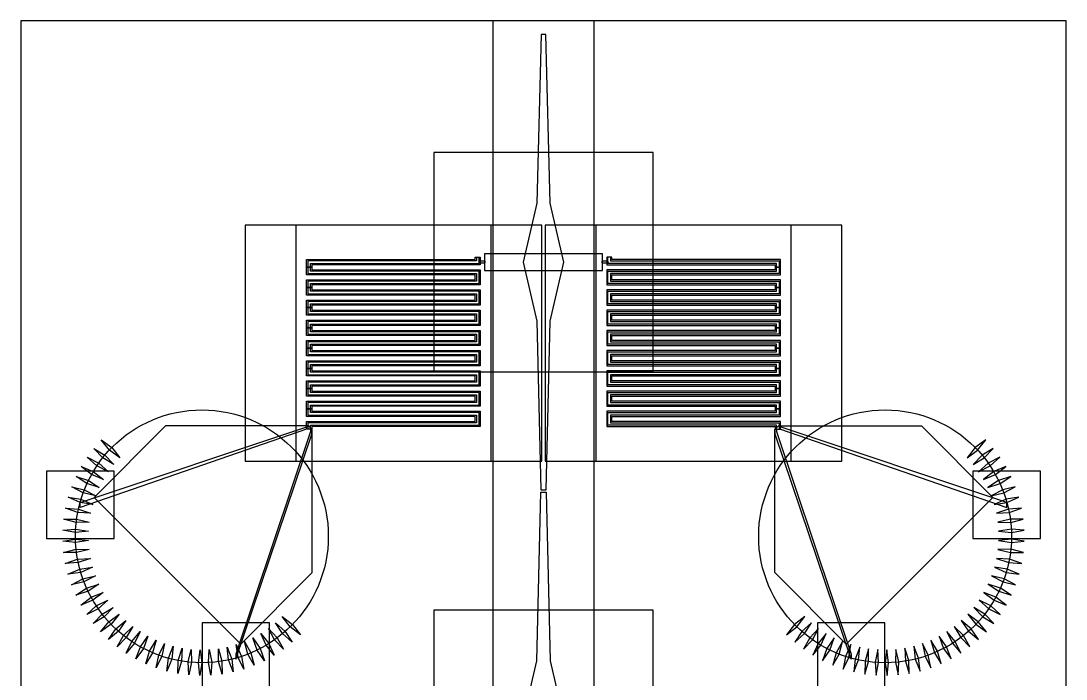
# Model space of a CAD drawing. Extents: x -148 to 112, y -1337 to 1.
# Drawn here: x -31 to 31, y -38.2 to 0.8 of the extents above; entities that cross this region are included whole.
import ezdxf

# ---------------------------------------------------------------- set-up
doc = ezdxf.new("R2010")
doc.units = 0

msp = doc.modelspace()

# ---------------------------------------------------------------- linework, layer by layer
at = {"layer": 'cure'}
for points in [[(-3, -61.1868), (3, -61.1868), (3, 0.8132), (-3, 0.8132)], [(-3.1, -11.3), (-14.7, -11.3), (-14.7, -25.3), (-3.1, -25.3)], [(3.1, -25.3), (14.7, -25.3), (14.7, -11.3), (3.1, -11.3)]]:
    msp.add_lwpolyline(points, close=True, dxfattribs=at)
at = {"layer": 'M1_Field'}
msp.add_lwpolyline([(-31, -61.1868), (31, -61.1868), (31, 0.8132), (-31, 0.8132)], close=True, dxfattribs=at)
at = {"layer": 'M1_LD'}
for centre in [(-20.264, -29.764), (20.264, -29.764)]:
    msp.add_circle(centre, 7.5, dxfattribs=at)
at = {"layer": 'M1_Neg'}
for points in [[(0.15, -27), (0.4, -17), (1.2, -13.5), (0.4, -10), (0.141, 0), (-0.141, 0), (-0.4, -10), (-1.2, -13.5), (-0.4, -17), (-0.15, -27)], [(-3.5, -14), (3.5, -14), (3.5, -13), (-3.5, -13)], [(-3.75, -13.2), (-3.75, -13.65), (-13.75, -13.65), (-13.75, -13.8), (-14.05, -13.8), (-14.05, -13.35), (-4.05, -13.35), (-4.05, -13.2)], [(-3.8375, -13.55), (-3.4625, -13.55), (-3.4625, -13.45), (-3.8375, -13.45)], [(3.4625, -13.55), (3.8375, -13.55), (3.8375, -13.45), (3.4625, -13.45)], [(3.75, -13.2), (3.75, -13.65), (13.75, -13.65), (13.75, -13.8), (14.05, -13.8), (14.05, -13.35), (4.05, -13.35), (4.05, -13.2)], [(-13.75, -13.8), (-13.75, -13.95), (-3.75, -13.95), (-3.75, -14.85), (-13.75, -14.85), (-13.75, -15), (-14.05, -15), (-14.05, -14.55), (-4.05, -14.55), (-4.05, -14.25), (-14.05, -14.25), (-14.05, -13.8)], [(13.75, -13.8), (13.75, -13.95), (3.75, -13.95), (3.75, -14.85), (13.75, -14.85), (13.75, -15), (14.05, -15), (14.05, -14.55), (4.05, -14.55), (4.05, -14.25), (14.05, -14.25), (14.05, -13.8)], [(-13.75, -15), (-13.75, -15.15), (-3.75, -15.15), (-3.75, -16.05), (-13.75, -16.05), (-13.75, -16.2), (-14.05, -16.2), (-14.05, -15.75), (-4.05, -15.75), (-4.05, -15.45), (-14.05, -15.45), (-14.05, -15)], [(13.75, -15), (13.75, -15.15), (3.75, -15.15), (3.75, -16.05), (13.75, -16.05), (13.75, -16.2), (14.05, -16.2), (14.05, -15.75), (4.05, -15.75), (4.05, -15.45), (14.05, -15.45), (14.05, -15)], [(-13.75, -16.2), (-13.75, -16.35), (-3.75, -16.35), (-3.75, -17.25), (-13.75, -17.25), (-13.75, -17.4), (-14.05, -17.4), (-14.05, -16.95), (-4.05, -16.95), (-4.05, -16.65), (-14.05, -16.65), (-14.05, -16.2)], [(13.75, -16.2), (13.75, -16.35), (3.75, -16.35), (3.75, -17.25), (13.75, -17.25), (13.75, -17.4), (14.05, -17.4), (14.05, -16.95), (4.05, -16.95), (4.05, -16.65), (14.05, -16.65), (14.05, -16.2)], [(-13.75, -17.4), (-13.75, -17.55), (-3.75, -17.55), (-3.75, -18.45), (-13.75, -18.45), (-13.75, -18.6), (-14.05, -18.6), (-14.05, -18.15), (-4.05, -18.15), (-4.05, -17.85), (-14.05, -17.85), (-14.05, -17.4)], [(13.75, -17.4), (13.75, -17.55), (3.75, -17.55), (3.75, -18.45), (13.75, -18.45), (13.75, -18.6), (14.05, -18.6), (14.05, -18.15), (4.05, -18.15), (4.05, -17.85), (14.05, -17.85), (14.05, -17.4)], [(-13.75, -18.6), (-13.75, -18.75), (-3.75, -18.75), (-3.75, -19.65), (-13.75, -19.65), (-13.75, -19.8), (-14.05, -19.8), (-14.05, -19.35), (-4.05, -19.35), (-4.05, -19.05), (-14.05, -19.05), (-14.05, -18.6)], [(13.75, -18.6), (13.75, -18.75), (3.75, -18.75), (3.75, -19.65), (13.75, -19.65), (13.75, -19.8), (14.05, -19.8), (14.05, -19.35), (4.05, -19.35), (4.05, -19.05), (14.05, -19.05), (14.05, -18.6)], [(-13.75, -19.8), (-13.75, -19.95), (-3.75, -19.95), (-3.75, -20.85), (-13.75, -20.85), (-13.75, -21), (-14.05, -21), (-14.05, -20.55), (-4.05, -20.55), (-4.05, -20.25), (-14.05, -20.25), (-14.05, -19.8)], [(13.75, -19.8), (13.75, -19.95), (3.75, -19.95), (3.75, -20.85), (13.75, -20.85), (13.75, -21), (14.05, -21), (14.05, -20.55), (4.05, -20.55), (4.05, -20.25), (14.05, -20.25), (14.05, -19.8)], [(-13.75, -21), (-13.75, -21.15), (-3.75, -21.15), (-3.75, -22.05), (-13.75, -22.05), (-13.75, -22.2), (-14.05, -22.2), (-14.05, -21.75), (-4.05, -21.75), (-4.05, -21.45), (-14.05, -21.45), (-14.05, -21)], [(13.75, -21), (13.75, -21.15), (3.75, -21.15), (3.75, -22.05), (13.75, -22.05), (13.75, -22.2), (14.05, -22.2), (14.05, -21.75), (4.05, -21.75), (4.05, -21.45), (14.05, -21.45), (14.05, -21)], [(-13.75, -22.2), (-13.75, -22.35), (-3.75, -22.35), (-3.75, -23.25), (-13.75, -23.25), (-13.75, -23.4), (-14.05, -23.4), (-14.05, -22.95), (-4.05, -22.95), (-4.05, -22.65), (-14.05, -22.65), (-14.05, -22.2)], [(13.75, -22.2), (13.75, -22.35), (3.75, -22.35), (3.75, -23.25), (13.75, -23.25), (13.75, -23.4), (14.05, -23.4), (14.05, -22.95), (4.05, -22.95), (4.05, -22.65), (14.05, -22.65), (14.05, -22.2)], [(-13.9311, -23.2189), (-22.4163, -23.2189), (-26.659, -27.4616), (-17.9616, -36.159), (-13.7189, -31.9163), (-13.7189, -23.4311)], [(13.9311, -23.2189), (22.4163, -23.2189), (26.659, -27.4616), (17.9616, -36.159), (13.7189, -31.9163), (13.7189, -23.4311)], [(-0.4596, -51.15), (-0.4, -47.65), (-0.4, -44.15), (-1.2, -40.65), (-0.4, -37.15), (-0.15, -27.15), (0.15, -27.15), (0.4, -37.15), (1.2, -40.65), (0.4, -44.15), (0.4, -47.65), (0.4596, -51.15)]]:
    msp.add_lwpolyline(points, close=True, dxfattribs=at)
at = {"layer": 'M2_undercutMsk'}
for points in [[(-3, -61.1868), (3, -61.1868), (3, 0.8132), (-3, 0.8132)], [(-6.5, -20), (6.5, -20), (6.5, -7), (-6.5, -7)], [(-0.1, -11.3), (-17.7, -11.3), (-17.7, -25.3), (-0.1, -25.3)], [(0.1, -25.3), (17.7, -25.3), (17.7, -11.3), (0.1, -11.3)], [(-6.5, -47.15), (6.5, -47.15), (6.5, -34.15), (-6.5, -34.15)]]:
    msp.add_lwpolyline(points, close=True, dxfattribs=at)
at = {"layer": 'metal'}
for points in [[(-3.975, -13.2), (-3.975, -13.425), (-13.975, -13.425), (-13.975, -13.8), (-14.05, -13.8), (-14.05, -13.35), (-4.05, -13.35), (-4.05, -13.2)], [(-3.75, -13.2), (-3.75, -13.65), (-13.75, -13.65), (-13.75, -13.8), (-13.825, -13.8), (-13.825, -13.575), (-3.825, -13.575), (-3.825, -13.2)], [(3.75, -13.2), (3.75, -13.65), (13.75, -13.65), (13.75, -13.8), (13.825, -13.8), (13.825, -13.575), (3.825, -13.575), (3.825, -13.2)], [(3.975, -13.2), (3.975, -13.425), (13.975, -13.425), (13.975, -13.8), (14.05, -13.8), (14.05, -13.35), (4.05, -13.35), (4.05, -13.2)], [(-13.975, -13.8), (-13.975, -14.175), (-3.975, -14.175), (-3.975, -14.625), (-13.975, -14.625), (-13.975, -15), (-14.05, -15), (-14.05, -14.55), (-4.05, -14.55), (-4.05, -14.25), (-14.05, -14.25), (-14.05, -13.8)], [(-13.75, -13.8), (-13.75, -13.95), (-3.75, -13.95), (-3.75, -14.85), (-13.75, -14.85), (-13.75, -15), (-13.825, -15), (-13.825, -14.775), (-3.825, -14.775), (-3.825, -14.025), (-13.825, -14.025), (-13.825, -13.8)], [(13.75, -13.8), (13.75, -13.95), (3.75, -13.95), (3.75, -14.85), (13.75, -14.85), (13.75, -15), (13.825, -15), (13.825, -14.775), (3.825, -14.775), (3.825, -14.025), (13.825, -14.025), (13.825, -13.8)], [(13.975, -13.8), (13.975, -14.175), (3.975, -14.175), (3.975, -14.625), (13.975, -14.625), (13.975, -15), (14.05, -15), (14.05, -14.55), (4.05, -14.55), (4.05, -14.25), (14.05, -14.25), (14.05, -13.8)], [(-13.975, -15), (-13.975, -15.375), (-3.975, -15.375), (-3.975, -15.825), (-13.975, -15.825), (-13.975, -16.2), (-14.05, -16.2), (-14.05, -15.75), (-4.05, -15.75), (-4.05, -15.45), (-14.05, -15.45), (-14.05, -15)], [(-13.75, -15), (-13.75, -15.15), (-3.75, -15.15), (-3.75, -16.05), (-13.75, -16.05), (-13.75, -16.2), (-13.825, -16.2), (-13.825, -15.975), (-3.825, -15.975), (-3.825, -15.225), (-13.825, -15.225), (-13.825, -15)], [(13.75, -15), (13.75, -15.15), (3.75, -15.15), (3.75, -16.05), (13.75, -16.05), (13.75, -16.2), (13.825, -16.2), (13.825, -15.975), (3.825, -15.975), (3.825, -15.225), (13.825, -15.225), (13.825, -15)], [(13.975, -15), (13.975, -15.375), (3.975, -15.375), (3.975, -15.825), (13.975, -15.825), (13.975, -16.2), (14.05, -16.2), (14.05, -15.75), (4.05, -15.75), (4.05, -15.45), (14.05, -15.45), (14.05, -15)], [(-13.975, -16.2), (-13.975, -16.575), (-3.975, -16.575), (-3.975, -17.025), (-13.975, -17.025), (-13.975, -17.4), (-14.05, -17.4), (-14.05, -16.95), (-4.05, -16.95), (-4.05, -16.65), (-14.05, -16.65), (-14.05, -16.2)], [(-13.75, -16.2), (-13.75, -16.35), (-3.75, -16.35), (-3.75, -17.25), (-13.75, -17.25), (-13.75, -17.4), (-13.825, -17.4), (-13.825, -17.175), (-3.825, -17.175), (-3.825, -16.425), (-13.825, -16.425), (-13.825, -16.2)], [(13.75, -16.2), (13.75, -16.35), (3.75, -16.35), (3.75, -17.25), (13.75, -17.25), (13.75, -17.4), (13.825, -17.4), (13.825, -17.175), (3.825, -17.175), (3.825, -16.425), (13.825, -16.425), (13.825, -16.2)], [(13.975, -16.2), (13.975, -16.575), (3.975, -16.575), (3.975, -17.025), (13.975, -17.025), (13.975, -17.4), (14.05, -17.4), (14.05, -16.95), (4.05, -16.95), (4.05, -16.65), (14.05, -16.65), (14.05, -16.2)], [(-13.975, -17.4), (-13.975, -17.775), (-3.975, -17.775), (-3.975, -18.225), (-13.975, -18.225), (-13.975, -18.6), (-14.05, -18.6), (-14.05, -18.15), (-4.05, -18.15), (-4.05, -17.85), (-14.05, -17.85), (-14.05, -17.4)], [(-13.75, -17.4), (-13.75, -17.55), (-3.75, -17.55), (-3.75, -18.45), (-13.75, -18.45), (-13.75, -18.6), (-13.825, -18.6), (-13.825, -18.375), (-3.825, -18.375), (-3.825, -17.625), (-13.825, -17.625), (-13.825, -17.4)], [(13.75, -17.4), (13.75, -17.55), (3.75, -17.55), (3.75, -18.45), (13.75, -18.45), (13.75, -18.6), (13.825, -18.6), (13.825, -18.375), (3.825, -18.375), (3.825, -17.625), (13.825, -17.625), (13.825, -17.4)], [(13.975, -17.4), (13.975, -17.775), (3.975, -17.775), (3.975, -18.225), (13.975, -18.225), (13.975, -18.6), (14.05, -18.6), (14.05, -18.15), (4.05, -18.15), (4.05, -17.85), (14.05, -17.85), (14.05, -17.4)], [(-13.975, -18.6), (-13.975, -18.975), (-3.975, -18.975), (-3.975, -19.425), (-13.975, -19.425), (-13.975, -19.8), (-14.05, -19.8), (-14.05, -19.35), (-4.05, -19.35), (-4.05, -19.05), (-14.05, -19.05), (-14.05, -18.6)], [(-13.75, -18.6), (-13.75, -18.75), (-3.75, -18.75), (-3.75, -19.65), (-13.75, -19.65), (-13.75, -19.8), (-13.825, -19.8), (-13.825, -19.575), (-3.825, -19.575), (-3.825, -18.825), (-13.825, -18.825), (-13.825, -18.6)], [(13.75, -18.6), (13.75, -18.75), (3.75, -18.75), (3.75, -19.65), (13.75, -19.65), (13.75, -19.8), (13.825, -19.8), (13.825, -19.575), (3.825, -19.575), (3.825, -18.825), (13.825, -18.825), (13.825, -18.6)], [(13.975, -18.6), (13.975, -18.975), (3.975, -18.975), (3.975, -19.425), (13.975, -19.425), (13.975, -19.8), (14.05, -19.8), (14.05, -19.35), (4.05, -19.35), (4.05, -19.05), (14.05, -19.05), (14.05, -18.6)], [(-13.975, -19.8), (-13.975, -20.175), (-3.975, -20.175), (-3.975, -20.625), (-13.975, -20.625), (-13.975, -21), (-14.05, -21), (-14.05, -20.55), (-4.05, -20.55), (-4.05, -20.25), (-14.05, -20.25), (-14.05, -19.8)], [(-13.75, -19.8), (-13.75, -19.95), (-3.75, -19.95), (-3.75, -20.85), (-13.75, -20.85), (-13.75, -21), (-13.825, -21), (-13.825, -20.775), (-3.825, -20.775), (-3.825, -20.025), (-13.825, -20.025), (-13.825, -19.8)], [(13.75, -19.8), (13.75, -19.95), (3.75, -19.95), (3.75, -20.85), (13.75, -20.85), (13.75, -21), (13.825, -21), (13.825, -20.775), (3.825, -20.775), (3.825, -20.025), (13.825, -20.025), (13.825, -19.8)], [(13.975, -19.8), (13.975, -20.175), (3.975, -20.175), (3.975, -20.625), (13.975, -20.625), (13.975, -21), (14.05, -21), (14.05, -20.55), (4.05, -20.55), (4.05, -20.25), (14.05, -20.25), (14.05, -19.8)], [(-13.975, -21), (-13.975, -21.375), (-3.975, -21.375), (-3.975, -21.825), (-13.975, -21.825), (-13.975, -22.2), (-14.05, -22.2), (-14.05, -21.75), (-4.05, -21.75), (-4.05, -21.45), (-14.05, -21.45), (-14.05, -21)], [(-13.75, -21), (-13.75, -21.15), (-3.75, -21.15), (-3.75, -22.05), (-13.75, -22.05), (-13.75, -22.2), (-13.825, -22.2), (-13.825, -21.975), (-3.825, -21.975), (-3.825, -21.225), (-13.825, -21.225), (-13.825, -21)], [(13.75, -21), (13.75, -21.15), (3.75, -21.15), (3.75, -22.05), (13.75, -22.05), (13.75, -22.2), (13.825, -22.2), (13.825, -21.975), (3.825, -21.975), (3.825, -21.225), (13.825, -21.225), (13.825, -21)], [(13.975, -21), (13.975, -21.375), (3.975, -21.375), (3.975, -21.825), (13.975, -21.825), (13.975, -22.2), (14.05, -22.2), (14.05, -21.75), (4.05, -21.75), (4.05, -21.45), (14.05, -21.45), (14.05, -21)], [(-13.975, -22.2), (-13.975, -22.575), (-3.975, -22.575), (-3.975, -23.025), (-13.975, -23.025), (-13.975, -23.4), (-14.05, -23.4), (-14.05, -22.95), (-4.05, -22.95), (-4.05, -22.65), (-14.05, -22.65), (-14.05, -22.2)], [(-13.75, -22.2), (-13.75, -22.35), (-3.75, -22.35), (-3.75, -23.25), (-13.75, -23.25), (-13.75, -23.4), (-13.825, -23.4), (-13.825, -23.175), (-3.825, -23.175), (-3.825, -22.425), (-13.825, -22.425), (-13.825, -22.2)], [(13.75, -22.2), (13.75, -22.35), (3.75, -22.35), (3.75, -23.25), (13.75, -23.25), (13.75, -23.4), (13.825, -23.4), (13.825, -23.175), (3.825, -23.175), (3.825, -22.425), (13.825, -22.425), (13.825, -22.2)], [(13.975, -22.2), (13.975, -22.575), (3.975, -22.575), (3.975, -23.025), (13.975, -23.025), (13.975, -23.4), (14.05, -23.4), (14.05, -22.95), (4.05, -22.95), (4.05, -22.65), (14.05, -22.65), (14.05, -22.2)]]:
    msp.add_lwpolyline(points, close=True, dxfattribs=at)
at = {"layer": 'trash'}
for points in [[(-13.975, -23.25), (-13.975, -23.4), (-14.05, -23.4), (-27.475, -28.05), (-27.475, -27.75)], [(-13.75, -23.7), (-13.75, -23.4), (-13.825, -23.4), (-13.825, -23.55), (-18.25, -36.75), (-18.25, -37.05)], [(13.75, -23.7), (13.75, -23.4), (13.825, -23.4), (13.825, -23.55), (18.25, -36.75), (18.25, -37.05)], [(13.975, -23.25), (13.975, -23.4), (14.05, -23.4), (27.475, -28.05), (27.475, -27.75)], [(-25.6114, -24.5042), (-25.132, -25.1018), (-25.7497, -24.6486), (-26.2291, -24.051)], [(25.6114, -24.5042), (25.132, -25.1018), (25.7497, -24.6486), (26.2291, -24.051)], [(-26.0146, -24.9483), (-25.489, -25.5057), (-26.1409, -25.1034), (-26.6666, -24.546)], [(26.0146, -24.9483), (25.489, -25.5057), (26.1409, -25.1034), (26.6666, -24.546)], [(-26.381, -25.4233), (-25.8125, -25.9369), (-26.4946, -25.5879), (-27.0631, -25.0743)], [(26.381, -25.4233), (25.8125, -25.9369), (26.4946, -25.5879), (27.0631, -25.0743)], [(-25.475, -25.9), (-29.475, -25.9), (-29.475, -29.9), (-25.475, -29.9)], [(-25.475, -25.9), (-29.475, -25.9), (-29.475, -29.9), (-25.475, -29.9)], [(-26.7084, -25.926), (-26.1006, -26.3925), (-26.8084, -26.0992), (-27.4161, -25.6327)], [(25.475, -29.9), (29.475, -29.9), (29.475, -25.9), (25.475, -25.9)], [(25.475, -29.9), (29.475, -29.9), (29.475, -25.9), (25.475, -25.9)], [(26.7084, -25.926), (26.1006, -26.3925), (26.8084, -26.0992), (27.4161, -25.6327)], [(-26.9945, -26.4533), (-26.3514, -26.8698), (-27.0803, -26.6339), (-27.7234, -26.2175)], [(26.9945, -26.4533), (26.3514, -26.8698), (27.0803, -26.6339), (27.7234, -26.2175)], [(-27.2375, -27.0018), (-26.5632, -27.3655), (-27.3087, -27.1887), (-27.9829, -26.8249)], [(27.2375, -27.0018), (26.5632, -27.3655), (27.3087, -27.1887), (27.9829, -26.8249)], [(-27.4359, -27.5679), (-26.7347, -27.8766), (-27.4919, -27.7599), (-28.1931, -27.4512)], [(27.4359, -27.5679), (26.7347, -27.8766), (27.4919, -27.7599), (28.1931, -27.4512)], [(-27.5885, -28.148), (-26.8649, -28.3997), (-27.629, -28.3439), (-28.3526, -28.0922)], [(27.5885, -28.148), (26.8649, -28.3997), (27.629, -28.3439), (28.3526, -28.0922)], [(-27.6942, -28.7386), (-26.9528, -28.9316), (-27.7189, -28.937), (-28.4603, -28.744)], [(27.6942, -28.7386), (26.9528, -28.9316), (27.7189, -28.937), (28.4603, -28.744)], [(-27.7524, -29.3356), (-26.9979, -29.4688), (-27.7611, -29.5354), (-28.5156, -29.4023)], [(27.7524, -29.3356), (26.9979, -29.4688), (27.7611, -29.5354), (28.5156, -29.4023)], [(-27.7627, -29.9354), (-27, -30.0079), (-27.7554, -30.1353), (-28.5181, -30.0628)], [(27.7627, -29.9354), (27, -30.0079), (27.7554, -30.1353), (28.5181, -30.0628)], [(-27.725, -30.5341), (-26.9589, -30.5454), (-27.7018, -30.7328), (-28.4678, -30.7215)], [(27.725, -30.5341), (26.9589, -30.5454), (27.7018, -30.7328), (28.4678, -30.7215)], [(-27.6396, -31.1279), (-26.8751, -31.0779), (-27.6006, -31.3241), (-28.3651, -31.3741)], [(-27.507, -31.713), (-26.7489, -31.6021), (-27.4524, -31.9054), (-28.2105, -32.0163)], [(27.507, -31.713), (26.7489, -31.6021), (27.4524, -31.9054), (28.2105, -32.0163)], [(27.6396, -31.1279), (26.8751, -31.0779), (27.6006, -31.3241), (28.3651, -31.3741)], [(-27.3281, -32.2856), (-26.5813, -32.1144), (-27.2583, -32.473), (-28.0051, -32.6442)], [(27.3281, -32.2856), (26.5813, -32.1144), (27.2583, -32.473), (28.0051, -32.6442)], [(-27.104, -32.842), (-26.3733, -32.6117), (-27.0195, -33.0233), (-27.7502, -33.2536)], [(27.104, -32.842), (26.3733, -32.6117), (27.0195, -33.0233), (27.7502, -33.2536)], [(-26.8361, -33.3788), (-26.1261, -33.0909), (-26.7374, -33.5527), (-27.4473, -33.8407)], [(26.8361, -33.3788), (26.1261, -33.0909), (26.7374, -33.5527), (27.4473, -33.8407)], [(-26.5262, -33.8924), (-25.8415, -33.5487), (-26.4139, -34.0579), (-27.0986, -34.4017)], [(-26.1762, -34.3797), (-25.5212, -33.9823), (-26.0511, -34.5357), (-26.7061, -34.933)], [(26.1762, -34.3797), (25.5212, -33.9823), (26.0511, -34.5357), (26.7061, -34.933)], [(26.5262, -33.8924), (25.8415, -33.5487), (26.4139, -34.0579), (27.0986, -34.4017)], [(-25.7885, -34.8374), (-25.1673, -34.389), (-25.6512, -34.9829), (-26.2724, -35.4313)], [(-15.0314, -35.138), (-15.4978, -34.5302), (-14.8899, -34.9966), (-14.4236, -35.6044)], [(15.0314, -35.138), (15.4978, -34.5302), (14.8899, -34.9966), (14.4236, -35.6044)], [(25.7885, -34.8374), (25.1673, -34.389), (25.6512, -34.9829), (26.2724, -35.4313)], [(-25.3654, -35.2627), (-24.782, -34.766), (-25.2169, -35.3967), (-25.8003, -35.8934)], [(-24.9096, -35.6528), (-24.3678, -35.1111), (-24.751, -35.7745), (-25.2927, -36.3162)], [(-16.25, -34.9), (-20.25, -34.9), (-20.25, -38.9), (-16.25, -38.9)], [(-16.25, -34.9), (-20.25, -34.9), (-20.25, -38.9), (-16.25, -38.9)], [(-15.9544, -35.903), (-16.318, -35.2286), (-15.7922, -35.7859), (-15.4286, -36.4602)], [(-15.4776, -35.5389), (-15.8939, -34.8958), (-15.3253, -35.4093), (-14.909, -36.0524)], [(15.4776, -35.5389), (15.8939, -34.8958), (15.3253, -35.4093), (14.909, -36.0524)], [(15.9544, -35.903), (16.318, -35.2286), (15.7922, -35.7859), (15.4286, -36.4602)], [(16.25, -38.9), (20.25, -38.9), (20.25, -34.9), (16.25, -34.9)], [(16.25, -38.9), (20.25, -38.9), (20.25, -34.9), (16.25, -34.9)], [(24.9096, -35.6528), (24.3678, -35.1111), (24.751, -35.7745), (25.2927, -36.3162)], [(25.3654, -35.2627), (24.782, -34.766), (25.2169, -35.3967), (25.8003, -35.8934)], [(-24.4242, -36.0052), (-23.9274, -35.4219), (-24.2563, -36.1139), (-24.753, -36.6971)], [(-23.9121, -36.3177), (-23.4635, -35.6966), (-23.7361, -36.4126), (-24.1846, -37.0337)], [(-23.3767, -36.5883), (-22.9792, -35.9333), (-23.1936, -36.6688), (-23.5911, -37.3238)], [(-16.9875, -36.5112), (-17.239, -35.7875), (-16.8088, -36.4214), (-16.5572, -37.1451)], [(-16.4588, -36.2277), (-16.7673, -35.5265), (-16.2878, -36.124), (-15.9792, -36.8252)], [(16.4588, -36.2277), (16.7673, -35.5265), (16.2878, -36.124), (15.9792, -36.8252)], [(16.9875, -36.5112), (17.239, -35.7875), (16.8088, -36.4214), (16.5572, -37.1451)], [(23.3767, -36.5883), (22.9792, -35.9333), (23.1936, -36.6688), (23.5911, -37.3238)], [(23.9121, -36.3177), (23.4635, -35.6966), (23.7361, -36.4126), (24.1846, -37.0337)], [(24.4242, -36.0052), (23.9274, -35.4219), (24.2563, -36.1139), (24.753, -36.6971)], [(-22.8214, -36.8152), (-22.4775, -36.1306), (-22.6325, -36.8809), (-22.9763, -37.5655)], [(-22.2497, -36.997), (-21.9616, -36.2871), (-22.0561, -37.0474), (-22.3442, -37.7573)], [(-21.6653, -37.1326), (-21.4349, -36.4019), (-21.4684, -37.1673), (-21.6988, -37.898)], [(-21.072, -37.221), (-20.9007, -36.4742), (-20.8729, -37.2399), (-21.0442, -37.9866)], [(-20.4735, -37.2617), (-20.3624, -36.5037), (-20.2735, -37.2646), (-20.3846, -38.0227)], [(-19.8736, -37.2545), (-19.8235, -36.49), (-19.674, -37.2414), (-19.7242, -38.0059)], [(-19.2763, -37.1993), (-19.2874, -36.4333), (-19.0784, -37.1703), (-19.0673, -37.9364)], [(-18.6852, -37.0966), (-18.7575, -36.3339), (-18.4903, -37.0519), (-18.418, -37.8146)], [(-18.1043, -36.947), (-18.2373, -36.1925), (-17.9135, -36.8868), (-17.7805, -37.6413)], [(-17.5372, -36.7514), (-17.73, -36.01), (-17.3518, -36.6762), (-17.159, -37.4177)], [(17.5372, -36.7514), (17.73, -36.01), (17.3518, -36.6762), (17.159, -37.4177)], [(18.1043, -36.947), (18.2373, -36.1925), (17.9135, -36.8868), (17.7805, -37.6413)], [(18.6852, -37.0966), (18.7575, -36.3339), (18.4903, -37.0519), (18.418, -37.8146)], [(19.2763, -37.1993), (19.2874, -36.4333), (19.0784, -37.1703), (19.0673, -37.9364)], [(19.8736, -37.2545), (19.8235, -36.49), (19.674, -37.2414), (19.7242, -38.0059)], [(20.4735, -37.2617), (20.3624, -36.5037), (20.2735, -37.2646), (20.3846, -38.0227)], [(21.072, -37.221), (20.9007, -36.4742), (20.8729, -37.2399), (21.0442, -37.9866)], [(21.6653, -37.1326), (21.4349, -36.4019), (21.4684, -37.1673), (21.6988, -37.898)], [(22.2497, -36.997), (21.9616, -36.2871), (22.0561, -37.0474), (22.3442, -37.7573)], [(22.8214, -36.8152), (22.4775, -36.1306), (22.6325, -36.8809), (22.9763, -37.5655)]]:
    msp.add_lwpolyline(points, close=True, dxfattribs=at)

doc.saveas('drawing.dxf')
